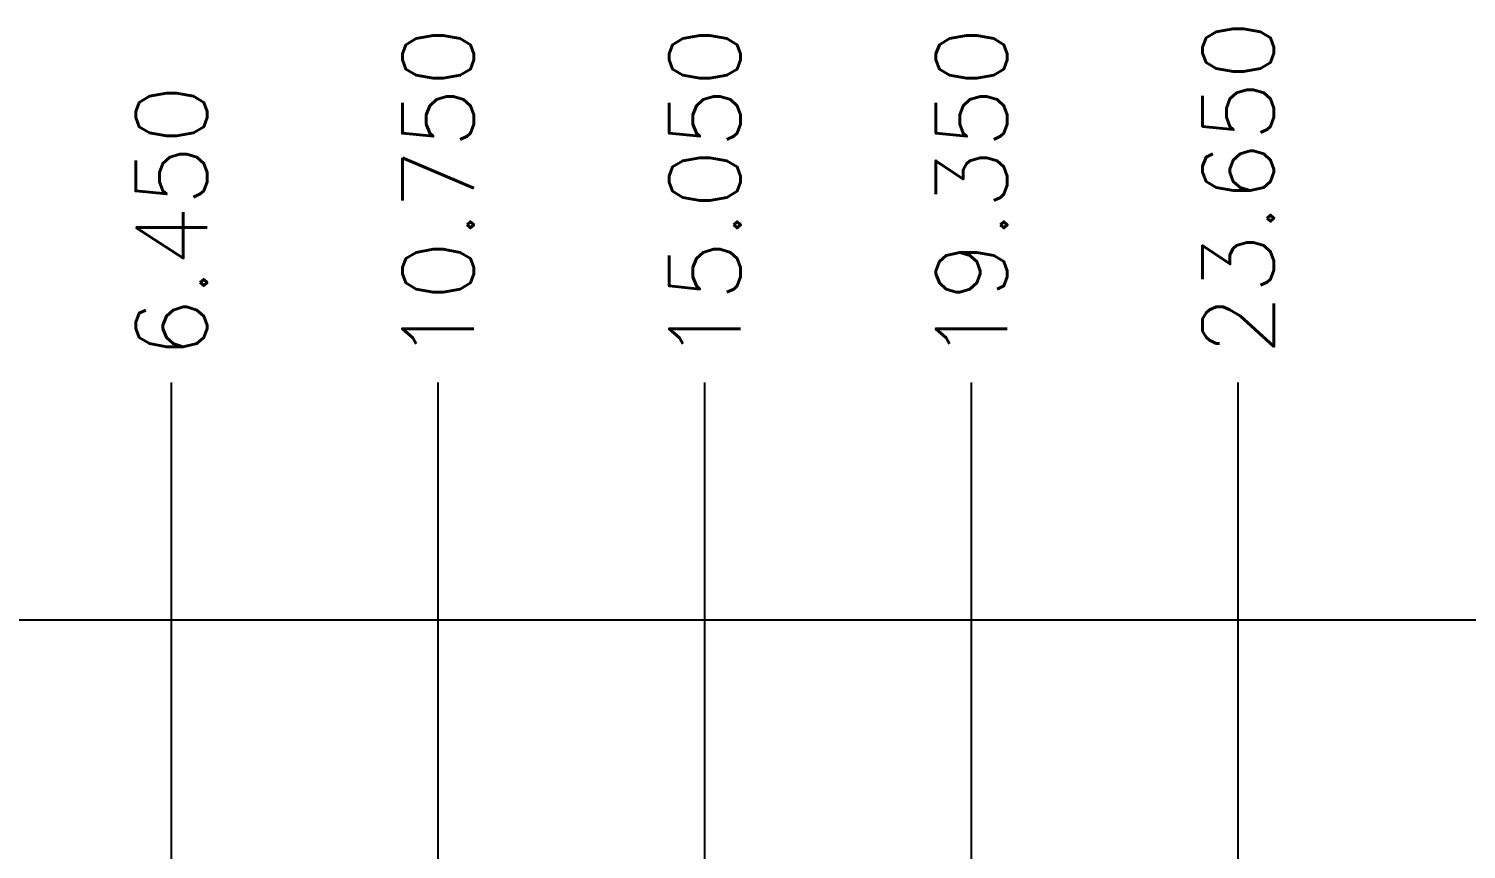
# Model space of a CAD drawing. Extents: x -140 to 1972, y -487 to -95.
# Drawn here: x 1808.44 to 1831.61, y -280.85 to -267.61 of the extents above; entities that cross this region are included whole.
import ezdxf

# ---------------------------------------------------------------- set-up
doc = ezdxf.new("R2010")
doc.units = 0
doc.header["$LTSCALE"] = 5
doc.header["$MEASUREMENT"] = 0
doc.layers.add('1', color=7, linetype='CONTINUOUS')
doc.layers.add('1D', color=4, linetype='CONTINUOUS')
doc.styles.add('SIMPLEX', font='SIMPLEX')

msp = doc.modelspace()

# ---------------------------------------------------------------- linework, layer by layer
at = {"layer": '1'}
msp.add_line((1769.44, -277.143, -0.029), (1839.218, -277.143, -0.029), dxfattribs=at)
at = {"layer": '1D'}
for p, q in [((1810.74, -284.94, -0.029), (1810.74, -273.317, -0.029)), ((1815.04, -284.94, -0.029), (1815.04, -273.317, -0.029)), ((1819.34, -284.94, -0.029), (1819.34, -273.317, -0.029)), ((1823.64, -284.94, -0.029), (1823.64, -273.317, -0.029)), ((1827.94, -284.94, -0.029), (1827.94, -273.317, -0.029))]:
    msp.add_line(p, q, dxfattribs=at)

# ---------------------------------------------------------------- texts
at = {"layer": '1D', "char_height": 1.15, "attachment_point": 5, "rotation": 90, "style": 'SIMPLEX'}
for s, insert in [('23.650', (1827.94, -270.17, -0.029)), ('10.750', (1815.04, -270.279, -0.029)), ('15.050', (1819.34, -270.279, -0.029)), ('19.350', (1823.64, -270.279, -0.029)), ('6.450', (1810.74, -270.717, -0.029))]:
    msp.add_mtext(s, dxfattribs=dict(at, insert=insert))

doc.saveas('drawing.dxf')
